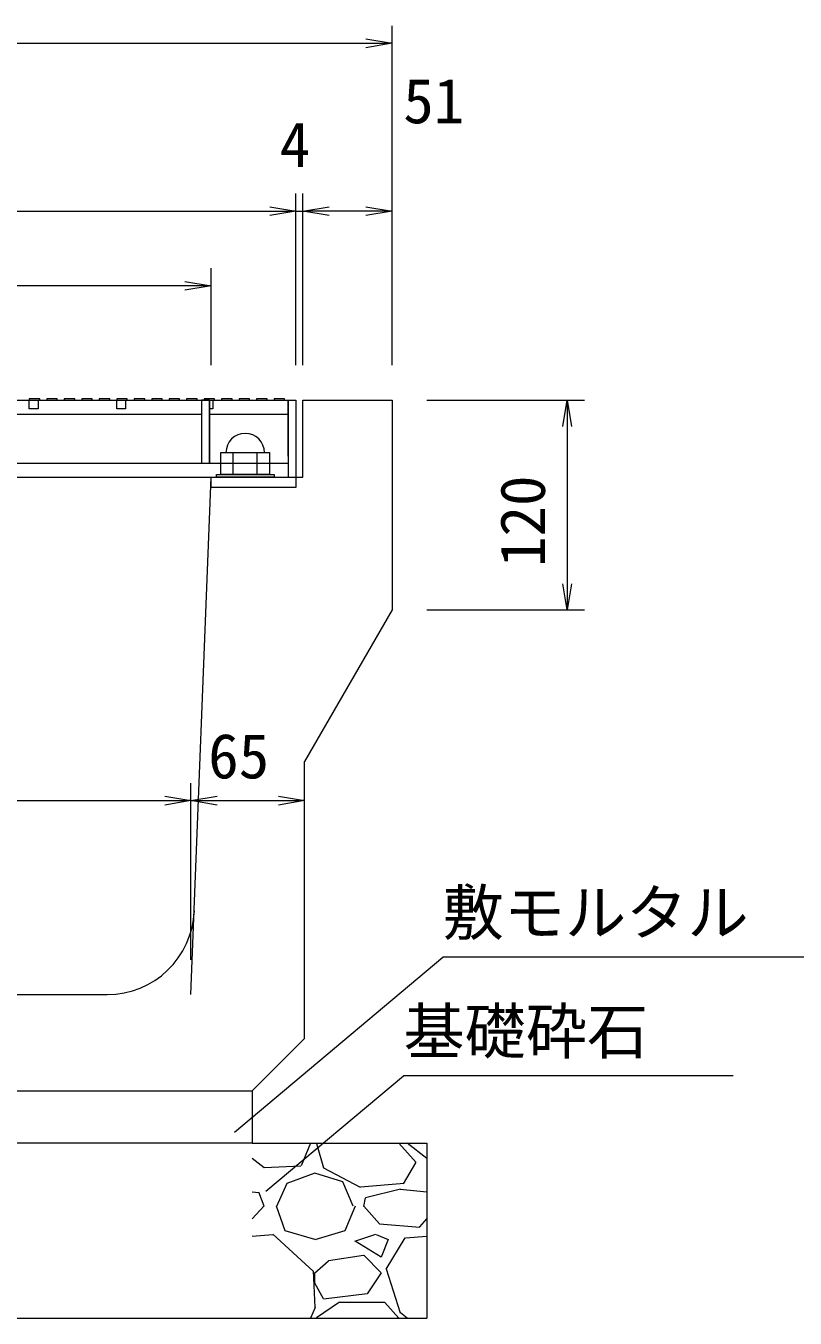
# Model space of a CAD drawing. Units: millimetres, scale not verified. Extents: x -2 to 84098, y 4 to 59404.
# Drawn here: x 15645 to 20046, y 43435 to 50826 of the extents above; entities that cross this region are included whole.
import ezdxf
from ezdxf.enums import TextEntityAlignment as Align

# ---------------------------------------------------------------- set-up
doc = ezdxf.new("R2010")
doc.units = ezdxf.units.MM
doc.header["$LTSCALE"] = 100
for name, color, linetype, lineweight in [('0_2', 7, 'Continuous', 18), ('D-STR-DIM（寸法）', 7, 'Continuous', 18), ('D-STR-HTXT（旗揚げ）', 7, 'Continuous', 18), ('D-STR-STRn（構造物）', 7, 'Continuous', 18), ('D-STR（構造物外形線）', 1, 'Continuous', 18)]:
    doc.layers.add(name, color=color, linetype=linetype, lineweight=lineweight)
doc.layers.add('D-STR-TXT（文字）', color=7, linetype='Continuous')
doc.styles.add('ＭＳ ゴシック', font='')
doc.styles.get('ＭＳ ゴシック').set_extended_font_data('MS Gothic')

msp = doc.modelspace()

# ---------------------------------------------------------------- linework, layer by layer
at = {"layer": '0_2'}
for p, q in [((17589.8, 50750.9), (17739.8, 50725.9)), ((17739.8, 50725.9), (17589.8, 50700.9)), ((17739.8, 50725.9), (17719.8, 50725.9)), ((17039.8, 49791.7), (17189.8, 49766.7)), ((17039.8, 49791.7), (17189.8, 49766.7)), ((17189.8, 49766.7), (17039.8, 49741.7)), ((17189.8, 49766.7), (17039.8, 49741.7)), ((17189.8, 49766.7), (17169.8, 49766.7)), ((17189.8, 49766.7), (17169.8, 49766.7)), ((17229.8, 49766.7), (17379.8, 49791.7)), ((17229.8, 49766.7), (17379.8, 49791.7)), ((17379.8, 49741.7), (17229.8, 49766.7)), ((17229.8, 49766.7), (17249.8, 49766.7)), ((17379.8, 49741.7), (17229.8, 49766.7)), ((17229.8, 49766.7), (17249.8, 49766.7)), ((17589.8, 49791.7), (17739.8, 49766.7)), ((17739.8, 49766.7), (17589.8, 49741.7)), ((17739.8, 49766.7), (17719.8, 49766.7)), ((16554.8, 49364.2), (16704.8, 49339.2)), ((16704.8, 49339.2), (16554.8, 49314.2)), ((16704.8, 49339.2), (16684.8, 49339.2)), ((18716.7, 48535.4), (18741.7, 48685.4)), ((18741.7, 48685.4), (18766.7, 48535.4)), ((18741.7, 48685.4), (18741.7, 48665.4)), ((16761.3, 48385.4), (17038.4, 48385.4)), ((16761.3, 48260.4), (16761.3, 48385.4)), ((16830.6, 48260.4), (16830.6, 48385.4)), ((16969.1, 48260.4), (16969.1, 48385.4)), ((17038.4, 48385.4), (17038.4, 48260.4)), ((16734.8, 48260.4), (17064.8, 48260.4)), ((16734.8, 48245.4), (16734.8, 48260.4)), ((17038.4, 48260.4), (16761.3, 48260.4)), ((17064.8, 48260.4), (17064.8, 48245.4)), ((16899.8, 48245.4), (16734.8, 48245.4)), ((17064.8, 48245.4), (16899.8, 48245.4)), ((18741.7, 47485.4), (18716.7, 47635.4)), ((18766.7, 47635.4), (18741.7, 47485.4)), ((18741.7, 47485.4), (18741.7, 47505.4)), ((16439.6, 46420), (16589.6, 46395)), ((16589.6, 46395), (16739.6, 46420)), ((17089.8, 46420), (17239.8, 46395)), ((16589.6, 46395), (16439.6, 46370)), ((16589.6, 46395), (16569.6, 46395)), ((16739.6, 46370), (16589.6, 46395)), ((16589.6, 46395), (16609.6, 46395)), ((17239.8, 46395), (17089.8, 46370)), ((17239.8, 46395), (17219.8, 46395))]:
    msp.add_line(p, q, dxfattribs=at)
msp.add_arc((16899.8, 48385.4), 110, 0, 180, dxfattribs=at)
at = {"layer": 'D-STR-DIM（寸法）'}
for p, q in [((17739.8, 48885.4), (17739.8, 50825.9)), ((13159.8, 50725.9), (17719.8, 50725.9)), ((17189.8, 48885.4), (17189.8, 49866.7)), ((17189.8, 48885.4), (17189.8, 49866.7)), ((17229.8, 48885.4), (17229.8, 49866.7)), ((17229.8, 48885.4), (17229.8, 49866.7)), ((17739.8, 48885.4), (17739.8, 49866.7)), ((13709.8, 49766.7), (17169.8, 49766.7)), ((17169.8, 49766.7), (17149.8, 49766.7)), ((17189.8, 49766.7), (17229.8, 49766.7)), ((17249.8, 49766.7), (17269.8, 49766.7)), ((17719.8, 49766.7), (17249.8, 49766.7)), ((16704.8, 48885.4), (16704.8, 49439.2)), ((16684.8, 49339.2), (14194.8, 49339.2)), ((17939.8, 48685.4), (18841.7, 48685.4)), ((18741.7, 48665.4), (18741.7, 47505.4)), ((17939.8, 47485.4), (18841.7, 47485.4)), ((16589.6, 45485.4), (16589.6, 46495)), ((16589.6, 45485.4), (16589.6, 46495)), ((17239.8, 45485.4), (17239.8, 46495)), ((14310.1, 46395), (16569.6, 46395)), ((16609.6, 46395), (17219.8, 46395))]:
    msp.add_line(p, q, dxfattribs=at)
at = {"layer": 'D-STR-HTXT（旗揚げ）'}
for p, q in [((16837.9, 44498.7), (18029.6, 45500)), ((20389.4, 45500), (18029.6, 45500)), ((17018.6, 44161.6), (17805.1, 44821)), ((19691.4, 44821), (17805.1, 44821))]:
    msp.add_line(p, q, dxfattribs=at)
at = {"layer": 'D-STR-STRn（構造物）'}
for p, q in [((14229.8, 48685.4), (16649.8, 48685.4)), ((15664.8, 48692.4), (15664.8, 48685.4)), ((15724.8, 48692.4), (15664.8, 48692.4)), ((15664.8, 48635.4), (15664.8, 48685.4)), ((15664.8, 48685.4), (15714.8, 48685.4)), ((15714.8, 48635.4), (15664.8, 48635.4)), ((15714.8, 48685.4), (15714.8, 48635.4)), ((15724.8, 48685.4), (15724.8, 48692.4)), ((15764.8, 48692.4), (15764.8, 48685.4)), ((15824.8, 48692.4), (15764.8, 48692.4)), ((15824.8, 48685.4), (15824.8, 48692.4)), ((15864.8, 48692.4), (15864.8, 48685.4)), ((15924.8, 48692.4), (15864.8, 48692.4)), ((15924.8, 48685.4), (15924.8, 48692.4)), ((15964.8, 48692.4), (15964.8, 48685.4)), ((16024.8, 48692.4), (15964.8, 48692.4)), ((16024.8, 48685.4), (16024.8, 48692.4)), ((16064.8, 48692.4), (16064.8, 48685.4)), ((16124.8, 48692.4), (16064.8, 48692.4)), ((16124.8, 48685.4), (16124.8, 48692.4)), ((16164.8, 48692.4), (16164.8, 48685.4)), ((16224.8, 48692.4), (16164.8, 48692.4)), ((16164.8, 48635.4), (16164.8, 48685.4)), ((16164.8, 48685.4), (16214.8, 48685.4)), ((16214.8, 48635.4), (16164.8, 48635.4)), ((16214.8, 48685.4), (16214.8, 48635.4)), ((16224.8, 48685.4), (16224.8, 48692.4)), ((16264.8, 48692.4), (16264.8, 48685.4)), ((16324.8, 48692.4), (16264.8, 48692.4)), ((16324.8, 48685.4), (16324.8, 48692.4)), ((16364.8, 48692.4), (16364.8, 48685.4)), ((16424.8, 48692.4), (16364.8, 48692.4)), ((16424.8, 48685.4), (16424.8, 48692.4)), ((16464.8, 48692.4), (16464.8, 48685.4)), ((16524.8, 48692.4), (16464.8, 48692.4)), ((16524.8, 48685.4), (16524.8, 48692.4)), ((16564.8, 48692.4), (16564.8, 48685.4)), ((16624.8, 48692.4), (16564.8, 48692.4)), ((16624.8, 48685.4), (16624.8, 48692.4)), ((16649.8, 48685.4), (16649.8, 48325.4)), ((16694.8, 48685.4), (16649.8, 48685.4)), ((16649.8, 48685.4), (16649.8, 48325.4)), ((16649.8, 48685.4), (16694.8, 48685.4)), ((16664.8, 48692.4), (16664.8, 48685.4)), ((16724.8, 48692.4), (16664.8, 48692.4)), ((16664.8, 48685.4), (16694.8, 48685.4)), ((16694.8, 48685.4), (16694.8, 48325.4)), ((16694.8, 48325.4), (16694.8, 48685.4)), ((16694.8, 48685.4), (16714.8, 48685.4)), ((16694.8, 48685.4), (17144.8, 48685.4)), ((16714.8, 48635.4), (16694.8, 48635.4)), ((16714.8, 48685.4), (16714.8, 48635.4)), ((16724.8, 48685.4), (16724.8, 48692.4)), ((16764.8, 48692.4), (16764.8, 48685.4)), ((16824.8, 48692.4), (16764.8, 48692.4)), ((16824.8, 48685.4), (16824.8, 48692.4)), ((16864.8, 48692.4), (16864.8, 48685.4)), ((16924.8, 48692.4), (16864.8, 48692.4)), ((16924.8, 48685.4), (16924.8, 48692.4)), ((16964.8, 48692.4), (16964.8, 48685.4)), ((17024.8, 48692.4), (16964.8, 48692.4)), ((17024.8, 48685.4), (17024.8, 48692.4)), ((17064.8, 48692.4), (17064.8, 48685.4)), ((17124.8, 48692.4), (17064.8, 48692.4)), ((17124.8, 48685.4), (17124.8, 48692.4)), ((17144.8, 48685.4), (17189.8, 48685.4)), ((17144.8, 48365.4), (17144.8, 48685.4)), ((17144.8, 48685.4), (17144.8, 48245.4)), ((17189.8, 48685.4), (17189.8, 48185.4)), ((14229.8, 48605.4), (16649.8, 48605.4)), ((16694.8, 48605.4), (17144.8, 48605.4)), ((14229.8, 48325.4), (16649.8, 48325.4)), ((16649.8, 48325.4), (16694.8, 48325.4)), ((16649.8, 48325.4), (16694.8, 48325.4)), ((16694.8, 48325.4), (17144.8, 48325.4)), ((13734.8, 48245.4), (17144.8, 48245.4)), ((16704.8, 48185.4), (16704.8, 48245.4)), ((17189.8, 48245.4), (17189.8, 48185.4)), ((17189.8, 48185.4), (16704.8, 48185.4)), ((16939.8, 44735.4), (16939.8, 44435.4)), ((16939.8, 44435.4), (13939.8, 44435.4)), ((16939.8, 44435.4), (17939.8, 44435.4)), ((17273.7, 44435.4), (17219.8, 44307.2)), ((17307.8, 44434.8), (17347.8, 44294.8)), ((17878.1, 44324.9), (17778.7, 44435.4)), ((17939.8, 44348.4), (17827.3, 44435.4)), ((17939.8, 44435.4), (17939.8, 43435.4)), ((17008.1, 44295.6), (16939.8, 44348.4)), ((17218.7, 44304.4), (17008.7, 44294.4)), ((17347.6, 44294.2), (17557.6, 44184.2)), ((17806.1, 44204.4), (17876.1, 44324.4)), ((17138, 44204.6), (17078, 44074.6)), ((17298.5, 44264.9), (17138.5, 44204.9)), ((17458, 44214.9), (17298, 44264.9)), ((17518.3, 44074.9), (17458.3, 44214.9)), ((17558.7, 44187), (17808.7, 44207)), ((16939.8, 44157.7), (16977.2, 44153.8)), ((17008.3, 44075.2), (16978.3, 44155.2)), ((17578, 44074.3), (17588, 44124.3)), ((17588.5, 44125.5), (17788.5, 44175.5)), ((17787.2, 44173.8), (17939.8, 44157.7)), ((16939.8, 44003.4), (17008.4, 44078.2)), ((17128.4, 43935.4), (17078.4, 44075.4)), ((17529, 44075.2), (17469, 43935.2)), ((17578.1, 44074.9), (17668.1, 43974.9)), ((17668.8, 43975.5), (17898.8, 43955.5)), ((17898.4, 43958.2), (17939.8, 44003.4)), ((16939.8, 43904.1), (17057.8, 43913.9)), ((17057.9, 43914.8), (17287.9, 43704.8)), ((17297.6, 43884.3), (17127.6, 43934.3)), ((17468.9, 43934.2), (17298.9, 43884.2)), ((17527.8, 43875.1), (17647.8, 43915.1)), ((17648.2, 43914.5), (17718.2, 43884.5)), ((17817.8, 43893.9), (17939.8, 43904.1)), ((17678.5, 43785.1), (17528.5, 43875.1)), ((17718.5, 43884.9), (17678.5, 43784.9)), ((17705.9, 43715.5), (17815.9, 43895.5)), ((17296, 43692.8), (17376, 43762.8)), ((17377, 43765.5), (17577, 43795.5)), ((17578.2, 43794.9), (17678.2, 43694.9)), ((17288.6, 43705.4), (17298.6, 43495.4)), ((17298.1, 43635), (17298.1, 43695)), ((17678.4, 43695.3), (17598.4, 43575.3)), ((17788, 43464.6), (17708, 43714.6)), ((17347.8, 43545.1), (17297.8, 43635.1)), ((17597.8, 43574.5), (17347.8, 43544.5)), ((17299.8, 43497.2), (17273.7, 43435.4)), ((17438.4, 43527.2), (17308.4, 43437.2)), ((17698.1, 43525), (17438.1, 43525)), ((17778.7, 43435.4), (17698.1, 43524.9)), ((17827.3, 43435.4), (17788.1, 43465.6)), ((12939.8, 43435.4), (17939.8, 43435.4))]:
    msp.add_line(p, q, dxfattribs=at)
at = {"layer": 'D-STR（構造物外形線）'}
for p, q in [((17229.8, 48245.4), (17229.8, 48685.4)), ((17229.8, 48685.4), (17739.8, 48685.4)), ((17229.8, 48245.4), (17229.8, 48685.4)), ((17739.8, 48685.4), (17739.8, 47485.4)), ((16589.6, 45285.4), (16704.8, 48245.4)), ((16704.8, 48245.4), (17229.8, 48245.4)), ((17739.8, 47485.4), (17239.8, 46619.3)), ((17239.8, 45035.4), (17239.8, 46619.3)), ((14770.2, 45285.4), (16109.4, 45285.4)), ((16939.8, 44735.4), (17239.8, 45035.4)), ((13939.8, 44735.4), (16939.8, 44735.4))]:
    msp.add_line(p, q, dxfattribs=at)
msp.add_arc((16109.4, 45785.4), 500, 270, 357.70939, dxfattribs=at)

# ---------------------------------------------------------------- texts
at = {"layer": 'D-STR-DIM（寸法）', "style": 'ＭＳ ゴシック'}
for s, p in [('51', (17804.1, 50191.7)), ('4', (17097, 49941.7)), ('65', (16688.2, 46445))]:
    msp.add_text(s, height=256.6, dxfattribs=at).set_placement(p, align=Align.BOTTOM_LEFT)
msp.add_text('120', height=256.6, rotation=90, dxfattribs=at).set_placement((18691.7, 47730.9), align=Align.BOTTOM_LEFT)
at = {"layer": 'D-STR-TXT（文字）', "style": 'ＭＳ ゴシック'}
for s, p in [('敷モルタル', (18029.6, 45550)), ('基礎砕石', (17805.1, 44871))]:
    msp.add_text(s, height=256.6, dxfattribs=at).set_placement(p, align=Align.BOTTOM_LEFT)

doc.saveas('drawing.dxf')
